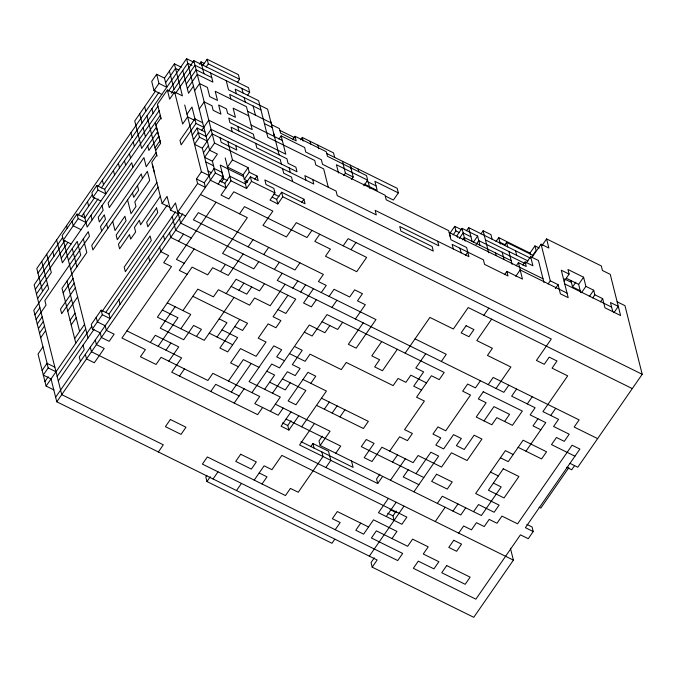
<?xml version="1.0" encoding="UTF-8"?>
<svg xmlns="http://www.w3.org/2000/svg" width="676" height="676" viewBox="0 0 676 676"><rect width="100%" height="100%" fill="white"/><g stroke="black" fill="none" stroke-linecap="round" stroke-linejoin="round"><path stroke-width="1.01" d="M156.655 74.259L158.953 83.41L166.769 87.272L164.471 78.12L156.655 74.259L151.703 81.407L154.001 90.559L161.809 94.42M154.001 90.559L158.953 83.41M155.657 90.829L134.744 121.004L141.639 148.458L156.502 127.02M164.471 78.12L174.374 63.823L181.32 67.254M159.012 92.223L36.808 268.533L42.563 291.415M165.62 82.7L175.523 68.403L178.996 70.118M98.054 198.871L84.846 217.934L77.03 214.072L62.167 235.518L88.015 338.034M96.845 185.486L97.995 190.057L105.811 193.919L104.662 189.339L96.845 185.486L91.894 192.635L93.043 197.206L100.859 201.068M37.957 273.112L62.733 237.377M78.146 215.137L92.46 194.485M97.961 186.542L186.584 58.685L193.53 62.116M77.03 214.072L78.179 218.652L63.316 240.09L71.132 243.951M93.043 197.206L97.995 190.057M174.298 93.423L167.352 89.992L157.449 104.29L161.226 118.959M64.981 240.36L34.155 284.833L61.736 394.649L163.313 444.808L158.361 451.957M81.492 216.531L94.708 197.476M101.316 187.945L158.007 106.14M168.468 91.057L187.734 63.257L192.069 65.403M35.304 289.412L67.786 242.557M104.662 189.339L159.156 110.72M171.265 93.246L193.835 60.688L248.531 87.694L249.681 92.274L247.475 95.451M174.374 63.823L182.419 95.857L174.611 91.995L169.651 99.144L167.352 89.992M36.453 293.984L51.317 272.546L46.72 254.244M61.229 258.249L160.305 115.292M175.718 93.06L194.984 65.259L249.681 92.274M160.896 118.013L155.936 125.161L160.533 143.464L155.581 150.613M199.412 64.203L201.059 61.82L204.532 63.536M37.602 298.564L47.514 284.266M186.221 84.128L196.133 69.839L211.757 77.554M202.758 65.606L207.16 59.251L238.417 74.69L239.566 79.261L237.369 82.438M68.479 260.252L88.294 231.657L89.443 236.237L44.861 300.566L46.01 305.138L36.098 319.435M157.652 131.592L108.109 203.07L109.259 207.642L143.937 157.609L146.236 166.761L156.148 152.463M187.37 88.708L197.282 74.411L212.906 82.126L210.608 72.983M206.112 67L208.309 63.831L207.16 59.251M34.949 314.864L39.901 307.715M158.801 136.172L148.889 150.461L147.74 145.889M193.48 86.139L188.528 93.28L182.774 70.405M70.777 269.403L80.681 255.105L77.233 241.383L62.378 262.82L56.632 239.946M154.998 147.892L159.95 140.743M194.629 90.711L199.581 83.562L207.397 87.424L209.695 96.575L217.503 100.428L215.205 91.277L246.461 106.715L252.207 129.589L228.767 118.021L229.916 122.593L253.356 134.169L254.506 138.741M37.248 324.007L42.199 316.867M156.731 155.184L151.779 162.333L162.122 203.518L169.938 207.371M38.397 328.587L43.348 321.438M63.164 292.852L73.076 278.554M187.015 114.159L191.976 107.011L194.958 118.908M39.546 333.158L44.498 326.018M69.273 290.274L74.225 283.126M40.695 337.738L45.647 330.589M75.374 287.706L60.51 309.143L61.66 313.723L71.572 299.426M199.226 109.013L204.177 101.865L211.994 105.726L213.143 110.298L220.951 114.159L218.652 105.008L226.468 108.87L227.618 113.441L235.434 117.303L233.135 108.152L248.76 115.866M194.857 118.883L179.993 140.321L181.143 144.901L196.006 123.454L194.857 118.883L202.673 122.736M42.994 346.889L38.042 354.038L46.086 386.064L53.903 389.925M67.761 311.154L77.672 296.857M156.933 182.495L117.303 239.676L116.154 235.096L126.066 220.807L124.916 216.227L115.004 230.524L112.706 221.373M192.204 135.183L197.155 128.034L204.972 131.888M158.083 187.066L118.452 244.247L119.601 248.827L129.513 234.53L130.662 239.101L135.614 231.961L134.465 227.381L139.417 220.232L140.566 224.812L160.381 196.217M193.353 139.755L198.305 132.606L206.121 136.468L211.073 129.319L297.026 171.763L295.877 167.192L288.06 163.33L286.911 158.759L208.774 120.167L201.617 130.493M70.059 320.297L75.019 313.157M197.155 128.034L199.454 137.186L194.502 144.326L202.318 148.188L210.363 180.222L225.987 187.936L224.838 183.357L229.789 176.216L245.422 183.931L250.374 176.782L258.19 180.644L257.041 176.064L249.224 172.203L248.075 167.631L232.451 159.916L227.854 141.614M71.208 324.877L76.168 317.728M42.073 370.482L47.033 363.333L54.841 367.195M47.033 363.333L48.182 367.913L43.222 375.062L51.038 378.915L56.784 401.798L377.14 560.007L372.189 567.156L473.766 617.315L513.397 560.134L510.405 548.244M162.122 203.518L167.073 196.37L170.521 210.092L178.337 213.954L180.636 223.105L375.974 319.571L356.159 348.165L348.343 344.304L363.206 322.866M202.318 148.188L212.222 133.89L313.799 184.058L312.65 179.486M44.937 381.492L48.241 376.726M74.664 338.6L84.568 324.311M167.133 205.183L124.198 267.13L125.347 271.701L150.123 235.966L151.272 240.538L102.279 311.222M203.468 152.768L208.419 145.619M46.086 386.064L85.717 328.882M193.835 60.688L214.52 143.042L204.617 157.339L212.425 161.201L214.495 169.431M101.172 310.157L102.321 314.737L110.129 318.599L108.98 314.019L101.172 310.157L91.26 324.455L92.409 329.035L100.225 332.888L101.375 337.468L109.182 341.321L114.143 334.181L106.326 330.319L105.177 325.739L97.361 321.886L96.212 317.306M170.521 210.092L175.481 202.944L177.78 212.095L185.587 215.957M57.139 376.346L91.818 326.314M92.409 329.035L102.321 314.737M177.78 212.095L197.595 183.509L196.446 178.929L201.397 171.78L184.717 105.008M58.288 380.918L94.074 329.296M105.633 312.625L175.54 211.757M212.425 161.201L217.385 154.052L209.568 150.19L186.584 58.685M108.98 314.019L179.436 212.365M55.635 397.218L182.79 213.76M197.595 183.509L205.403 187.362L204.253 182.79L214.165 168.493L221.981 172.355L223.131 176.926L218.171 184.075M56.784 401.798L215.314 173.073L214.165 168.493M247.746 181.067L244.273 179.351L243.123 174.78L227.491 167.065L232.451 159.916M178.54 241.256L183.492 234.107M221.483 181.962L223.688 178.785L220.241 165.054L243.681 176.63M216.083 202.234L176.444 259.415L184.261 263.268M228.057 168.916L230.939 180.788L221.035 195.085L228.843 198.938L233.803 191.798L272.867 211.089L262.964 225.387L286.404 236.963L296.308 222.666L366.629 257.395L356.725 271.693L325.469 256.255L330.42 249.106L314.796 241.391L319.748 234.242M243.123 174.78L248.075 167.631M194.173 248.979L179.309 270.417L187.117 274.279M244.273 179.351L249.224 172.203M278.96 139.053L281.165 135.876L304.606 147.452L305.755 152.032L321.379 159.747L322.528 164.319L385.041 195.195L386.19 199.766L448.695 230.643L450.993 239.794L466.626 247.509L468.924 256.66L375.155 210.354L376.304 214.926L337.24 195.634L336.09 191.063L304.834 175.625L305.983 180.196M230.939 180.788L246.571 188.503L251.523 181.354L250.374 176.782M254.835 179.241L257.041 176.064M150.351 342.462L155.303 335.313L178.743 346.889L168.831 361.187M175.118 306.727L160.254 328.173L183.695 339.749L193.606 325.452L201.414 329.313L196.463 336.454M239.524 213.81L244.475 206.662L306.98 237.53L311.94 230.381M292.852 139.476L295.057 136.299L326.305 151.737L327.454 156.308L366.527 175.608L367.676 180.179L363.823 185.739M300.626 139.822L302.282 137.439L333.53 152.877L334.679 157.449M158.159 346.323L177.974 317.737L162.35 310.014M182.934 310.588L197.798 289.142L213.422 296.857L218.373 289.708L249.63 305.146L254.582 297.998L270.206 305.721L285.069 284.275M165.975 350.185L170.927 343.036M180.838 328.739L190.742 314.441L167.302 302.865M220.469 271.558L225.421 264.409M274.963 192.93L270.011 200.079L277.819 203.941L282.779 196.792L281.63 192.221L305.07 203.797L303.921 199.217L264.848 179.926L265.998 184.497L273.814 188.359L274.963 192.93L251.523 181.354M277.819 203.941L276.67 199.361L281.63 192.221M243.149 253.973L228.285 275.419L212.653 267.696L207.701 274.845L192.077 267.13L157.398 317.162L204.279 340.315L234.006 297.432M248.1 246.825L253.052 239.676M226.19 293.57L236.093 279.272L259.533 290.849L264.493 283.709M179.503 376.05L184.464 368.91M238.958 290.283L243.909 283.134M258.773 261.688L253.821 268.837L222.565 253.407L247.331 217.664L200.451 194.511M263.725 254.548L268.676 247.399M301.716 202.394L303.921 199.217M217.047 337.028L226.95 322.731L219.142 318.869M251.725 286.996L246.765 294.144L231.141 286.421M239.718 319.444L219.903 348.03L227.719 351.892L237.622 337.594L221.998 329.88M274.397 269.411L279.357 262.263M343.729 175.566L345.385 173.183L342.495 161.31M282.213 273.265L277.261 280.413L503.848 392.325L508.808 385.176M351.545 179.419L353.193 177.036L350.895 167.885M210.76 391.488L215.712 384.34L239.16 395.916M299.933 262.829L294.981 269.977L193.404 219.818L198.355 212.67L323.373 274.405L318.421 281.554L326.238 285.416L321.277 292.564M228.48 381.053L243.343 359.607L258.976 367.33M287.934 295.277L273.07 316.723L280.886 320.585L275.926 327.733L268.118 323.872L258.207 338.169L266.023 342.022L256.111 356.32L240.487 348.605L230.575 362.902L238.391 366.755M292.885 288.137L297.837 280.988M231.344 392.063L251.159 363.468M300.702 291.99L305.653 284.841M234.2 403.065L244.112 388.768M313.47 288.703L303.558 303L311.374 306.853L316.326 299.713M343.188 245.819L348.148 238.67L551.295 338.997L536.431 360.443L544.248 364.296L549.199 357.156L557.016 361.009L552.064 368.158L567.688 375.873L542.921 411.616L558.545 419.331L553.593 426.48L569.217 434.195L564.266 441.343L556.449 437.49L551.498 444.631L574.938 456.207M251.92 392.629L271.744 364.034L279.551 367.896L309.278 325.012L324.902 332.727L329.863 325.579M351.005 249.672L355.956 242.532M326.871 153.587L397.192 188.317L398.341 192.897L393.39 200.045L385.574 196.184M264.688 389.342L274.6 375.045L266.783 371.183M329.094 296.418L334.045 289.277L349.678 296.992L354.63 289.843L362.446 293.705L357.486 300.854L365.302 304.707L355.39 319.004M206.907 475.38L205.808 476.969L206.957 481.54L331.967 543.284L334.721 539.313M206.957 481.54L210.253 476.774M213.058 478.971L218.01 471.823M262.601 407.493L257.64 414.641L171.696 372.197L181.599 357.9L126.911 330.885M272.504 393.195L287.368 371.758L295.184 375.611L300.136 368.471L292.319 364.609L302.231 350.312L294.415 346.458M331.95 307.428L336.91 300.279M270.408 411.354L280.32 397.057L249.064 381.619L273.831 345.884L281.647 349.745L276.695 356.894L284.511 360.747M290.224 382.76L285.272 389.908L269.648 382.193M283.176 408.067L278.225 415.216L254.784 403.64L259.736 396.491L212.856 373.338L207.904 380.487L161.023 357.334L156.063 364.474L140.439 356.759L145.391 349.61L121.95 338.034L171.493 266.555L163.676 262.702L168.637 255.553L160.82 251.692L159.671 247.12M342.622 322.291L337.67 329.44L322.046 321.725M236.499 490.548L241.45 483.399M290.993 411.921L281.081 426.218L288.897 430.08L298.809 415.782M310.808 383.334L315.76 376.186L307.952 372.324L288.128 400.919L295.944 404.772L305.856 390.483L282.416 378.906M288.897 430.08L287.748 425.5L291.052 420.734M254.218 480.112L264.13 465.815L271.938 469.676L281.85 455.379L406.868 517.123L401.907 524.272L378.467 512.695L388.379 498.398M262.035 483.974L266.986 476.825L259.17 472.963M301.665 426.793L326.432 391.049L302.992 379.473M314.433 423.497L299.569 444.943L377.707 483.534L382.658 476.386M324.336 409.208L329.296 402.059M449.793 233.482L454.745 226.342L461.691 229.764M453.14 234.885L455.894 230.913L454.745 226.342M332.153 413.061L337.104 405.913M381.695 341.583L371.783 355.88L379.599 359.742L374.648 366.891L382.455 370.744L397.319 349.306M310.698 446.684L312.895 443.507L328.528 451.23L330.826 460.381L325.874 467.522M479.926 245.211L477.628 236.059L461.995 228.344L457.044 235.485L457.5 237.318M459.291 238.476L463.144 232.916L470.961 236.777M322.308 436.172L319.004 440.938L320.154 445.509L460.795 514.968L465.747 507.82M466.457 230.803L468.662 227.626L530.305 258.063M320.154 445.509L330.057 431.22L275.369 404.206M339.969 416.923L344.921 409.774M462.646 239.879L464.294 237.496L511.174 260.649M473.225 242.414L477.628 236.059M465.57 255.258L467.775 252.08M480.94 233.947L483.137 230.77L490.953 234.623L492.103 239.203M476.022 244.602L478.777 240.631L524.787 263.361M335.778 453.233L340.729 446.084L286.041 419.069M405.135 353.159L429.902 317.424L453.342 329.001L468.206 307.555L632.288 388.59M495.99 241.594L498.736 237.622L529.992 253.052L530.457 254.886M425.719 353.734L415.808 368.031L423.624 371.885L413.712 386.182L421.528 390.044M504.38 245.523L506.577 242.346L533.491 255.638M441.343 361.449L446.295 354.3L415.039 338.87M504.634 274.557L506.839 271.38L522.463 279.095L520.165 269.944L567.046 293.097M516.227 265.829L518.433 262.651L526.241 266.505L525.091 261.933L532.908 265.786L530.609 256.643L538.426 260.497L543.943 282.458M335.212 529.705L340.172 522.556L332.355 518.695L337.307 511.555L368.564 526.984M389.706 451.078L399.617 436.789L407.434 440.642L412.385 433.493L404.569 429.64L424.384 401.045L416.577 397.192L431.432 375.746L439.248 379.608L444.2 372.459L326.998 314.577L312.135 336.014L304.327 332.161M483.839 315.278L488.79 308.129M529.992 253.052L534.944 245.903L539.287 248.05M522.894 265.11L525.091 261.933M515.763 276.298L520.165 269.944M379.861 474.189L376.557 478.954L377.707 483.534M526.207 262.989L530.609 256.643M532.24 256.043L536.093 250.483L534.944 245.903M531.725 257.7L541.079 244.197L548.895 248.058L546.597 238.907L601.285 265.921L602.434 270.493L610.251 274.355L620.593 315.531L604.969 307.817L602.671 298.665L594.855 294.804L593.705 290.232L585.889 286.37L583.591 277.219L567.967 269.504L569.116 274.076L564.164 281.224M542.194 245.261L546.597 238.907M392.57 462.088L397.522 454.94M491.646 319.131L476.783 340.577L492.415 348.292L487.455 355.441L510.904 367.017L496.04 388.463M360.747 523.131L355.796 530.271L363.612 534.133L373.515 519.836L396.956 531.412L392.004 538.561M390.475 480.239L405.338 458.801M408.194 469.803L403.242 476.952L418.866 484.667M386.283 516.548L396.195 502.251M416.01 473.665L430.874 452.219L438.682 456.08L413.915 491.815M480.408 380.749L475.456 387.889L467.64 384.036L462.688 391.184L470.504 395.037L445.729 430.781L437.921 426.919L432.961 434.068L440.777 437.93L435.826 445.07L443.642 448.932L453.545 434.634L461.362 438.496L456.401 445.645L464.218 449.506L474.13 435.209L481.937 439.062L467.082 460.508L451.45 452.793L441.546 467.082L418.106 455.514L413.146 462.654L381.898 447.225L371.986 461.514L364.17 457.66L374.082 443.363L366.265 439.501L361.314 446.65L423.818 477.526M548.067 283.979L550.272 280.802L541.079 244.197M394.1 520.41L392.95 515.83L396.254 511.064M369.324 556.145L404.003 506.113M488.224 384.602L493.176 377.453L579.129 419.906L574.169 427.046L597.618 438.623M555.334 288.635L558.089 284.664L550.272 280.802M374.343 557.81L371.04 562.576L372.189 567.156M580.354 290.798L572.538 286.937L575.842 282.171M484.033 420.911L493.945 406.614L509.569 414.337L504.617 421.478M580.709 292.607L578.639 284.368L583.591 277.219M581.487 292.725L585.889 286.37M437.355 503.392L442.307 496.243L481.38 515.543L501.195 486.948L493.379 483.095M516.616 389.03L511.664 396.178L535.105 407.755L530.153 414.903L545.777 422.618L525.962 451.213M589.303 296.587L593.705 290.232M435.26 521.551L445.171 507.253M592.658 297.981L594.855 294.804M452.979 511.115L457.939 503.966M527.288 403.902L532.249 396.753M600.465 301.842L602.671 298.665M458.7 533.127L463.651 525.979L471.468 529.84L476.419 522.692L484.236 526.545L489.187 519.396L497.004 523.258L501.955 516.109L517.588 523.832L572.082 445.205L579.89 449.067L525.396 527.686L533.212 531.547L528.26 538.696L520.444 534.834L475.862 599.164L413.349 568.296L418.3 561.148L433.933 568.862L438.885 561.714L423.26 553.999L428.212 546.85L412.588 539.135L407.628 546.284L376.38 530.846L371.42 537.995L402.676 553.424L397.725 560.573L202.386 464.108L207.338 456.959L285.475 495.55L290.426 488.402L298.243 492.255L323.01 456.52L321.86 451.94M473.563 511.681L478.515 504.533L494.148 512.256L499.099 505.107L475.659 493.531L505.378 450.638L513.194 454.5M537.961 418.765L533.009 425.914L540.825 429.767M613.892 312.735L618.295 306.38L610.479 302.527L612.786 311.67M550.729 415.478L555.689 408.329M568.896 467.598L540.817 508.098L539.085 507.245M574.448 465.815L571.693 469.786L566.488 467.217M617.146 301.809L624.962 305.662L642.2 374.301L577.794 467.217L569.986 463.356M208.309 63.831L239.566 79.261M260.936 109.858L229.688 94.42L230.837 99M247.61 111.295L271.051 122.871M271.617 124.722L279.425 128.584L280.574 133.155L296.206 140.878L295.057 136.299M279.991 130.434L294.744 137.727M264.392 123.581L272.2 127.443M569.116 274.076L561.3 270.223L568.195 297.668L560.387 293.815L558.089 284.664M499.885 242.194L505.099 244.771M398.341 192.897L374.901 181.32L377.2 190.471L364.178 184.041M367.676 180.179L336.42 164.741L338.49 172.98M566.488 278.368L578.639 284.368M366.502 181.176L376.05 185.892M485.436 239.921L527.981 260.928M564.443 278.935L571.389 282.365M251.058 125.018L282.315 140.456M345.385 173.183L353.193 177.036M564.747 283.945L611.628 307.098M455.894 230.913L459.367 232.629M543.022 278.799L449.261 232.493L450.41 237.073M194.553 120.311L187.607 116.88L182.655 124.021L174.611 91.995M196.006 123.454L203.822 127.316M214.52 143.042L433.299 251.092L432.15 246.512L400.902 231.082L399.753 226.502L438.817 245.802L437.668 241.222M199.454 137.186L207.27 141.039M282.779 196.792L642.2 374.301M273.788 193.936L278.994 196.505M205.766 161.919L213.574 165.772M247.433 182.495L244.83 181.21L246.571 188.503M272.335 197.223L276.67 199.361M215.314 173.073L223.131 176.926M208.064 171.07L211.537 172.786M221.956 177.923L227.161 180.5M201.397 171.78L209.214 175.642M219.632 180.788L224.838 183.357M196.446 178.929L204.253 182.79M191.308 237.969L175.684 230.254L172.236 216.523M278.022 309.574L285.838 313.436L295.742 299.138L170.732 237.403L169.583 232.823M426.48 382.895L410.856 375.18L405.896 382.32L398.088 378.467L393.136 385.616L346.247 362.463L341.295 369.611L310.039 354.173L305.087 361.322L289.463 353.599M78.179 218.652L85.996 222.505M81.044 229.654L73.228 225.801L72.078 221.221M518.146 447.351L541.586 458.928L546.546 451.779L523.106 440.203L508.242 461.649L500.426 457.787M192.837 296.291L247.534 323.305L242.583 330.446L234.766 326.592M209.23 333.167L232.671 344.743M490.522 472.085L498.33 475.946M321.48 398.198L368.361 421.351L363.409 428.5L316.529 405.346M526.857 524.399L532.063 526.967L533.212 531.547M282.543 422.931L287.748 425.5M301.023 441.656L353.117 467.378L351.503 460.973M513.397 560.134L91.463 351.765L90.314 347.185M390.035 509.535L396.111 512.535M387.737 513.261L392.95 515.83M48.182 367.913L55.99 371.766M570.924 280.532L572.538 286.937M515.543 250.779L516.692 255.351M518.433 262.651L520.503 270.882M506.577 242.346L507.727 246.917M508.876 251.497L512.095 264.308M498.736 237.622L500.35 244.028M502.217 252.207L504.051 259.533M506.839 271.38L507.989 275.952L484.548 264.375L483.399 259.804L452.143 244.366L453.292 248.937M495.55 252.925L496.243 255.672M483.137 230.77L488.655 252.731M468.662 227.626L472.11 241.349M461.995 228.344L465.215 241.155M459.959 248.227L461.108 252.799M368.234 182.038L369.848 188.443M358.119 169.025L358.812 171.772M350.312 165.164L351.233 168.831M317.906 145.154L318.827 148.813M328.274 187.201L323.677 168.899L315.869 165.037L314.72 160.465L267.84 137.312L258.638 100.707L235.197 89.131L236.346 93.702M310.09 141.301L310.783 144.039M302.282 137.439L303.194 141.098M281.165 135.876L285.762 154.179L231.065 127.164L232.214 131.744M289.21 167.91L290.359 172.481M292.657 181.633L291.508 177.061L283.692 173.2L282.543 168.62M271.025 122.001L271.946 125.66M273.915 133.873L274.6 136.62M279.095 154.897L267.603 109.14L228.539 89.849L226.24 80.697M281.393 164.048L280.244 159.468L256.804 147.892L255.655 143.32M253.128 105.997L255.427 115.148M241.864 88.412L243.014 92.992M244.163 97.564L245.312 102.144M237.732 126.454L238.881 131.026M312.895 443.507L314.044 448.087M235.662 145.467L236.811 150.047L221.187 142.332L220.038 137.752M201.059 61.82L201.98 65.487M225.192 157.914L227.491 167.065M201.651 64.541L203.949 73.692M169.422 70.972L174.019 89.274M151.906 108.718L153.055 113.289M155.353 122.441L160.635 143.489M144.656 106.715L145.805 111.286M146.954 115.866L157.06 156.131M139.695 113.864L141.994 123.007M143.143 127.587L145.441 136.738M152.337 164.192L154.635 173.343M163.474 235.392L164.623 239.972M130.941 132.733L132.09 137.304M133.24 141.884L134.389 146.455M142.433 178.489L141.284 173.909L91.742 245.388L92.891 249.959L147.385 171.341L149.683 180.492L134.82 201.93L135.969 206.51L131.017 213.658L127.57 199.927M129.429 153.604L130.578 158.184M132.876 167.335L131.727 162.755L87.145 227.085L83.697 213.354M137.481 185.63L138.631 190.209L133.671 197.358L132.521 192.778M124.477 160.753L125.626 165.324M148.61 256.838L149.759 261.418M118.376 163.322L119.525 167.901M113.424 170.47L114.574 175.05M102.363 180.196L103.513 184.768M102.008 205.639L103.158 210.219L98.206 217.368L99.355 221.939L104.307 214.791L105.456 219.37L100.504 226.519L101.653 231.091M106.605 223.942L107.754 228.522M118.891 299.721L120.041 304.301M87.5 201.634L88.649 206.214M90.947 215.365L92.097 219.937M83.342 238.805L86.79 252.537L62.015 288.272L75.813 343.18M66.535 225.649L67.228 228.395M72.281 248.531L76.878 266.826M95.265 340.036L96.414 344.616L104.231 348.47L94.327 362.767L86.511 358.905L85.362 354.334M66.975 281.123L79.616 331.46M83.063 345.183L84.213 349.754L79.261 356.903L80.41 361.483M52.821 251.666L53.97 256.246M41.768 261.392L48.664 288.838L33.8 310.284L47.362 364.279M156.578 207.946L146.675 222.235L147.824 226.815L157.728 212.517L156.578 207.946M170.36 419.509L165.409 426.657L181.041 434.372L185.993 427.224L170.36 419.509M240.69 454.238L235.73 461.387L251.362 469.102L256.314 461.953L240.69 454.238M466.11 325.714L461.159 332.862L468.975 336.716L473.927 329.575L466.11 325.714M483.272 391.75L478.312 398.899L486.128 402.761L476.225 417.05L491.849 424.773L496.801 417.624L512.433 425.339L522.337 411.042L483.272 391.75M436.586 474.231L431.634 481.38L447.258 489.103L452.219 481.954L436.586 474.231M453.748 540.276L448.796 547.416L456.604 551.278L461.564 544.129L453.748 540.276M503.29 468.798L488.427 490.235L504.051 497.958L518.914 476.512L503.29 468.798M446.701 565.575L441.741 572.724L465.181 584.301L470.141 577.152L446.701 565.575"/></g></svg>
